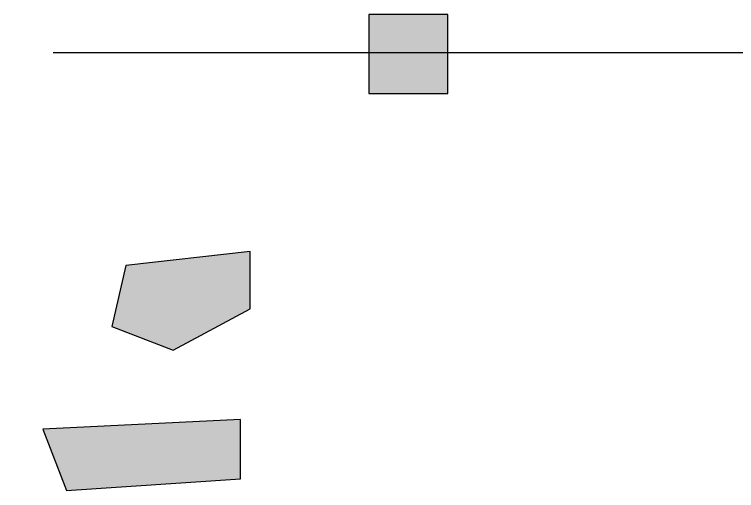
# Model space of a CAD drawing. Header units: millimetres. Extents: x -7200 to 93979, y -9600 to 40920.
# Drawn here: x -1770 to -842, y 9337 to 9949 of the extents above; entities that cross this region are included whole.
import ezdxf

# ---------------------------------------------------------------- set-up
doc = ezdxf.new("R2010")
doc.units = ezdxf.units.MM
doc.linetypes.add('ОСЕВАЯ', pattern=[2040, 1400, -280, 80, -280])
for name, color, linetype in [('ЗАЛИВКА', 7, 'Continuous'), ('ОСИ', 1, 'ОСЕВАЯ'), ('ПЛАН', 7, 'Continuous')]:
    doc.layers.add(name, color=color, linetype=linetype)

msp = doc.modelspace()

# ---------------------------------------------------------------- hatches: boundary and pattern name
at = {"layer": 'ЗАЛИВКА'}
for points in [[(-1314.58, 9898.13), (-1314.58, 9847.37), (-1213.04, 9847.37), (-1213.04, 9948.9), (-1314.58, 9948.9)], [(-1626.81, 9626.52), (-1644.58, 9547.83), (-1565.89, 9517.37), (-1466.89, 9570.68), (-1466.89, 9644.29)], [(-1733.42, 9415.83), (-1702.96, 9337.14), (-1479.58, 9352.37), (-1479.58, 9428.52)]]:
    msp.add_hatch(color=7, dxfattribs=at).paths.add_polyline_path(points)

# ---------------------------------------------------------------- linework, layer by layer
at = {"layer": 'ОСИ', "linetype": 'ОСЕВАЯ'}
msp.add_line((-5800, 9900), (91300, 9900), dxfattribs=at)
at = {"layer": 'ПЛАН'}
for points in [[(-1314.58, 9898.13), (-1314.58, 9847.37), (-1213.04, 9847.37), (-1213.04, 9948.9), (-1314.58, 9948.9)], [(-1626.81, 9626.52), (-1644.58, 9547.83), (-1565.89, 9517.37), (-1466.89, 9570.68), (-1466.89, 9644.29)], [(-1733.42, 9415.83), (-1702.96, 9337.14), (-1479.58, 9352.37), (-1479.58, 9428.52)]]:
    msp.add_lwpolyline(points, close=True, dxfattribs=at)

doc.saveas('drawing.dxf')
